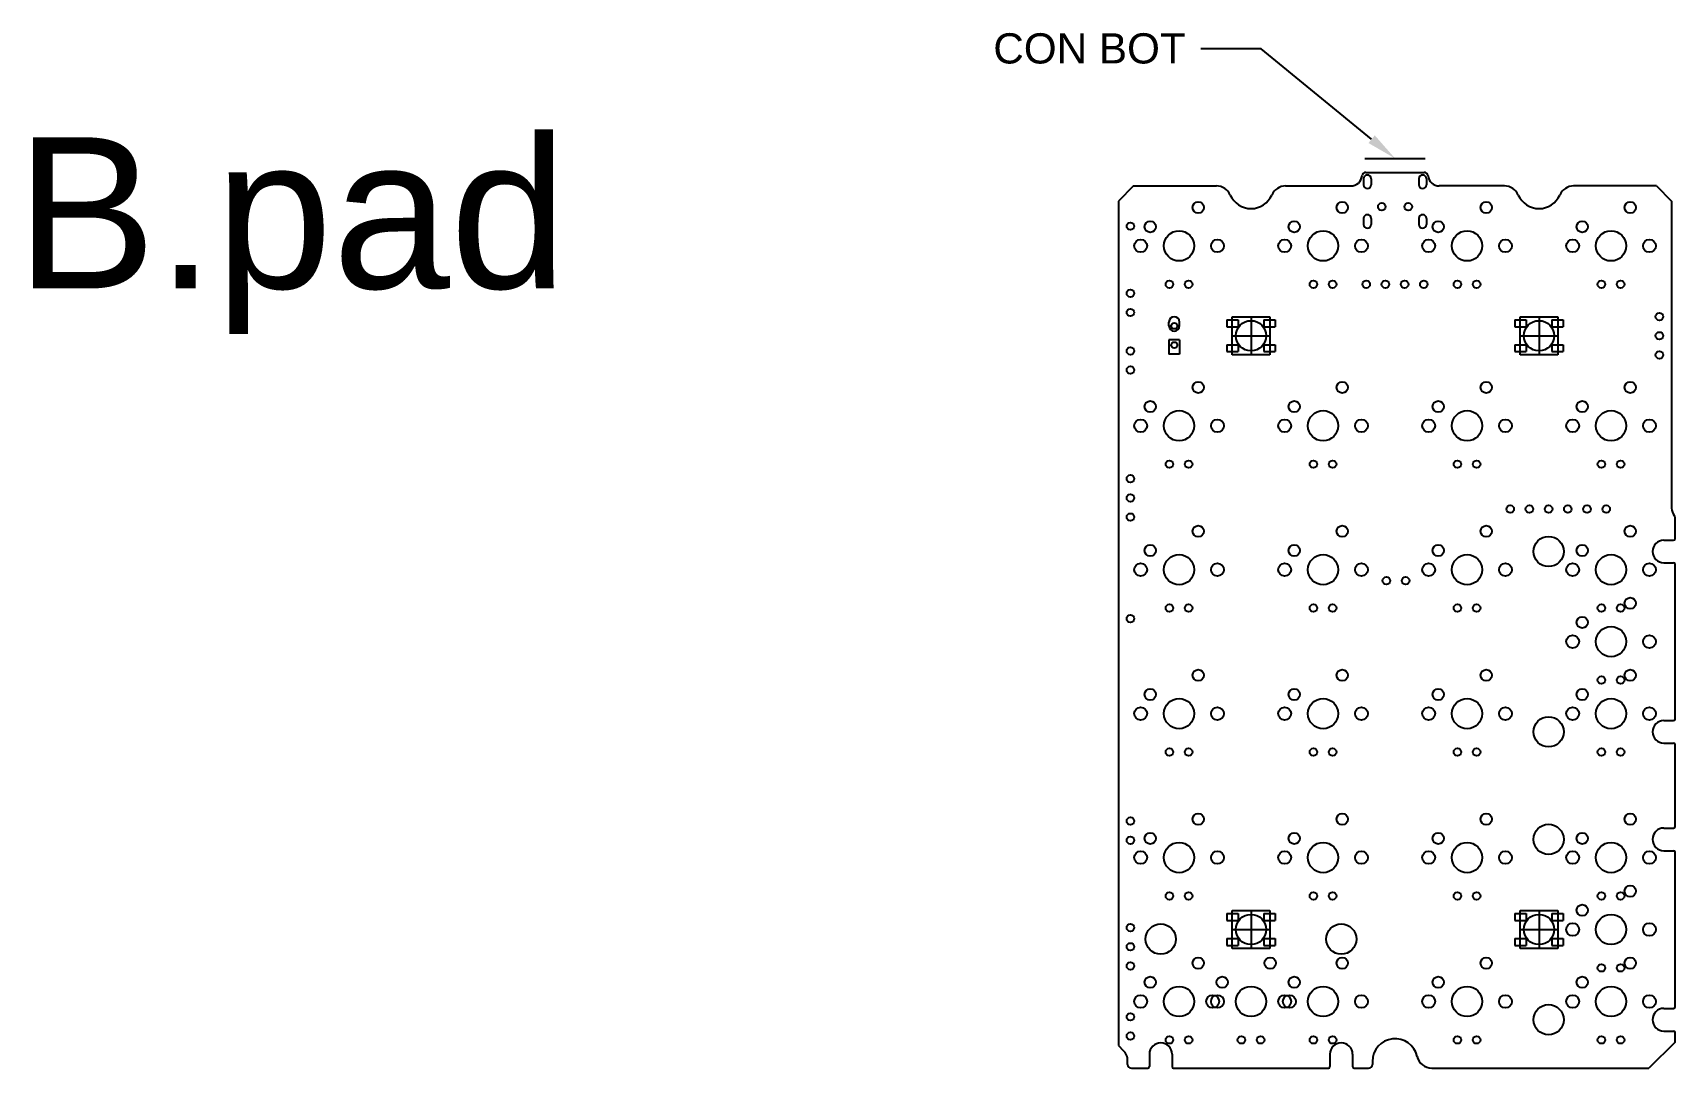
# Model space of a CAD drawing. Header units: millimetres. Extents: x 439 to 1009, y -254 to 714.
# Drawn here: x 439.7 to 656.9, y -254.4 to -117.3 of the extents above; entities that cross this region are included whole.
import ezdxf
from ezdxf import colors
from ezdxf.entities.mleader import LeaderData, LeaderLine
from ezdxf.math import Vec2, Vec3

# ---------------------------------------------------------------- set-up
doc = ezdxf.new("R2010")
doc.units = ezdxf.units.MM
doc.layers.add('bpad', color=220, linetype='Continuous')
doc.styles.get("Standard").update_dxf_attribs({"font": 'arial.ttf'})

msp = doc.modelspace()

# ---------------------------------------------------------------- linework, layer by layer
at = {"layer": 'bpad', "color": 5}
msp.add_line((615.87, -133.95), (623.87, -133.95), dxfattribs=at)
at = {"layer": 'bpad', "color": 2}
for p, q in [((615.72, -136.65), (615.72, -137.45)), ((616.72, -136.65), (616.72, -137.45)), ((623.02, -136.65), (623.02, -137.45)), ((624.02, -136.65), (624.02, -137.45)), ((615.72, -141.9), (615.72, -142.7)), ((616.72, -141.9), (616.72, -142.7)), ((623.02, -141.9), (623.02, -142.7)), ((624.02, -141.9), (624.02, -142.7)), ((589.96, -156.12), (589.96, -155.61)), ((591.36, -156.12), (591.36, -155.61)), ((589.96, -157.96), (589.96, -159.86)), ((591.36, -157.96), (589.96, -157.96)), ((591.36, -157.96), (591.36, -159.86)), ((591.36, -159.86), (589.96, -159.86))]:
    msp.add_line(p, q, dxfattribs=at)
at = {"layer": 'bpad'}
for p, q in [((616.01, -135.8), (623.74, -135.8)), ((585.27, -137.6), (583.27, -139.6)), ((585.27, -137.6), (596.24, -137.6)), ((605.4, -137.6), (614.02, -137.6)), ((634.34, -137.6), (625.73, -137.6)), ((654.47, -137.6), (643.5, -137.6)), ((654.47, -137.6), (656.47, -139.6)), ((583.27, -139.6), (583.27, -251.36)), ((656.47, -139.6), (656.47, -180.25)), ((597.62, -155.33), (597.62, -156.23)), ((597.62, -155.33), (599.12, -155.33)), ((597.62, -156.23), (599.12, -156.23)), ((598.32, -154.93), (603.32, -154.93)), ((598.32, -159.93), (598.32, -154.93)), ((599.12, -155.33), (599.12, -156.23)), ((600.82, -154.93), (600.82, -159.93)), ((602.52, -155.33), (602.52, -156.23)), ((602.52, -155.33), (604.02, -155.33)), ((602.52, -156.23), (604.02, -156.23)), ((603.32, -154.93), (603.32, -159.93)), ((604.02, -155.33), (604.02, -156.23)), ((635.72, -155.33), (635.72, -156.23)), ((635.72, -155.33), (637.22, -155.33)), ((635.72, -156.23), (637.22, -156.23)), ((636.42, -154.93), (641.42, -154.93)), ((636.42, -159.93), (636.42, -154.93)), ((637.22, -155.33), (637.22, -156.23)), ((638.92, -154.93), (638.92, -159.93)), ((640.62, -155.33), (640.62, -156.23)), ((640.62, -155.33), (642.12, -155.33)), ((640.62, -156.23), (642.12, -156.23)), ((641.42, -154.93), (641.42, -159.93)), ((642.12, -155.33), (642.12, -156.23)), ((598.32, -157.43), (603.32, -157.43)), ((636.42, -157.43), (641.42, -157.43)), ((597.62, -158.63), (597.62, -159.53)), ((597.62, -158.63), (599.12, -158.63)), ((597.62, -159.53), (599.12, -159.53)), ((603.32, -159.93), (598.32, -159.93)), ((599.12, -158.63), (599.12, -159.53)), ((602.52, -158.63), (602.52, -159.53)), ((602.52, -158.63), (604.02, -158.63)), ((602.52, -159.53), (604.02, -159.53)), ((604.02, -158.63), (604.02, -159.53)), ((635.72, -158.63), (635.72, -159.53)), ((635.72, -158.63), (637.22, -158.63)), ((635.72, -159.53), (637.22, -159.53)), ((641.42, -159.93), (636.42, -159.93)), ((637.22, -158.63), (637.22, -159.53)), ((640.62, -158.63), (640.62, -159.53)), ((640.62, -158.63), (642.12, -158.63)), ((640.62, -159.53), (642.12, -159.53)), ((642.12, -158.63), (642.12, -159.53)), ((656.93, -184.28), (656.93, -181.53)), ((655.43, -184.48), (656.73, -184.48)), ((655.43, -187.48), (656.73, -187.48)), ((656.93, -208.15), (656.93, -187.68)), ((655.43, -208.35), (656.73, -208.35)), ((655.43, -211.35), (656.73, -211.35)), ((656.93, -222.38), (656.93, -211.55)), ((655.43, -222.58), (656.73, -222.58)), ((655.43, -225.58), (656.73, -225.58)), ((656.93, -246.25), (656.93, -225.78)), ((597.62, -233.91), (597.62, -234.81)), ((597.62, -233.91), (599.12, -233.91)), ((598.32, -233.51), (603.32, -233.51)), ((598.32, -238.51), (598.32, -233.51)), ((599.12, -233.91), (599.12, -234.81)), ((600.82, -233.51), (600.82, -238.51)), ((602.52, -233.91), (602.52, -234.81)), ((602.52, -233.91), (604.02, -233.91)), ((603.32, -233.51), (603.32, -238.51)), ((604.02, -233.91), (604.02, -234.81)), ((635.72, -233.91), (635.72, -234.81)), ((635.72, -233.91), (637.22, -233.91)), ((636.42, -233.51), (641.42, -233.51)), ((636.42, -238.51), (636.42, -233.51)), ((637.22, -233.91), (637.22, -234.81)), ((638.92, -233.51), (638.92, -238.51)), ((640.62, -233.91), (640.62, -234.81)), ((640.62, -233.91), (642.12, -233.91)), ((641.42, -233.51), (641.42, -238.51)), ((642.12, -233.91), (642.12, -234.81)), ((597.62, -234.81), (599.12, -234.81)), ((598.32, -236.01), (603.32, -236.01)), ((602.52, -234.81), (604.02, -234.81)), ((635.72, -234.81), (637.22, -234.81)), ((636.42, -236.01), (641.42, -236.01)), ((640.62, -234.81), (642.12, -234.81)), ((597.62, -237.21), (597.62, -238.11)), ((597.62, -237.21), (599.12, -237.21)), ((597.62, -238.11), (599.12, -238.11)), ((603.32, -238.51), (598.32, -238.51)), ((599.12, -237.21), (599.12, -238.11)), ((602.52, -237.21), (602.52, -238.11)), ((602.52, -237.21), (604.02, -237.21)), ((602.52, -238.11), (604.02, -238.11)), ((604.02, -237.21), (604.02, -238.11)), ((635.72, -237.21), (635.72, -238.11)), ((635.72, -237.21), (637.22, -237.21)), ((635.72, -238.11), (637.22, -238.11)), ((641.42, -238.51), (636.42, -238.51)), ((637.22, -237.21), (637.22, -238.11)), ((640.62, -237.21), (640.62, -238.11)), ((640.62, -237.21), (642.12, -237.21)), ((640.62, -238.11), (642.12, -238.11)), ((642.12, -237.21), (642.12, -238.11)), ((655.43, -246.45), (656.73, -246.45)), ((655.43, -249.45), (656.73, -249.45)), ((656.93, -250.9), (656.93, -249.65)), ((583.27, -251.36), (583.92, -252.01)), ((656.93, -250.9), (653.47, -254.36)), ((584.5, -253.86), (584.5, -253.42)), ((587.38, -252.52), (587.38, -254.16)), ((590.38, -252.52), (590.38, -254.16)), ((611.26, -252.52), (611.26, -254.16)), ((614.26, -252.52), (614.26, -254.16)), ((616.87, -253.46), (616.87, -253.86)), ((585, -254.36), (587.18, -254.36)), ((590.58, -254.36), (611.06, -254.36)), ((614.46, -254.36), (616.37, -254.36)), ((624.75, -254.36), (653.47, -254.36))]:
    msp.add_line(p, q, dxfattribs=at)
for centre, radius in [((593.84, -140.45), 0.75), ((612.89, -140.45), 0.75), ((631.94, -140.45), 0.75), ((650.99, -140.45), 0.75), ((587.49, -142.99), 0.75), ((606.54, -142.99), 0.75), ((625.59, -142.99), 0.75), ((644.64, -142.99), 0.75), ((586.22, -145.53), 0.85), ((591.3, -145.53), 2), ((596.38, -145.53), 0.85), ((605.27, -145.53), 0.85), ((610.35, -145.53), 2), ((615.43, -145.53), 0.85), ((624.32, -145.53), 0.85), ((629.4, -145.53), 2), ((634.48, -145.53), 0.85), ((643.37, -145.53), 0.85), ((648.45, -145.53), 2), ((653.53, -145.53), 0.85), ((590.03, -150.61), 0.5), ((592.57, -150.61), 0.5), ((609.08, -150.61), 0.5), ((611.62, -150.61), 0.5), ((628.13, -150.61), 0.5), ((630.67, -150.61), 0.5), ((647.18, -150.61), 0.5), ((649.72, -150.61), 0.5), ((600.82, -157.43), 2), ((638.92, -157.43), 2), ((593.84, -164.26), 0.75), ((612.89, -164.26), 0.75), ((631.94, -164.26), 0.75), ((650.99, -164.26), 0.75), ((587.49, -166.8), 0.75), ((606.54, -166.8), 0.75), ((625.59, -166.8), 0.75), ((644.64, -166.8), 0.75), ((586.22, -169.34), 0.85), ((591.3, -169.34), 2), ((596.38, -169.34), 0.85), ((605.27, -169.34), 0.85), ((610.35, -169.34), 2), ((615.43, -169.34), 0.85), ((624.32, -169.34), 0.85), ((629.4, -169.34), 2), ((634.48, -169.34), 0.85), ((643.37, -169.34), 0.85), ((648.45, -169.34), 2), ((653.53, -169.34), 0.85), ((590.03, -174.42), 0.5), ((592.57, -174.42), 0.5), ((609.08, -174.42), 0.5), ((611.62, -174.42), 0.5), ((628.13, -174.42), 0.5), ((630.67, -174.42), 0.5), ((647.18, -174.42), 0.5), ((649.72, -174.42), 0.5), ((593.84, -183.31), 0.75), ((612.89, -183.31), 0.75), ((631.94, -183.31), 0.75), ((640.19, -185.98), 2), ((650.99, -183.31), 0.75), ((587.49, -185.85), 0.75), ((591.3, -188.39), 2), ((606.54, -185.85), 0.75), ((610.35, -188.39), 2), ((625.59, -185.85), 0.75), ((629.4, -188.39), 2), ((644.64, -185.85), 0.75), ((648.45, -188.39), 2), ((586.22, -188.39), 0.85), ((596.38, -188.39), 0.85), ((605.27, -188.39), 0.85), ((615.43, -188.39), 0.85), ((624.32, -188.39), 0.85), ((634.48, -188.39), 0.85), ((643.37, -188.39), 0.85), ((653.53, -188.39), 0.85), ((590.03, -193.47), 0.5), ((592.57, -193.47), 0.5), ((609.08, -193.47), 0.5), ((611.62, -193.47), 0.5), ((628.13, -193.47), 0.5), ((630.67, -193.47), 0.5), ((647.18, -193.47), 0.5), ((649.72, -193.47), 0.5), ((650.99, -192.83), 0.75), ((644.64, -195.37), 0.75), ((643.37, -197.91), 0.85), ((653.53, -197.91), 0.85), ((593.84, -202.36), 0.75), ((612.89, -202.36), 0.75), ((631.94, -202.36), 0.75), ((650.99, -202.36), 0.75), ((587.49, -204.9), 0.75), ((606.54, -204.9), 0.75), ((625.59, -204.9), 0.75), ((644.64, -204.9), 0.75), ((647.18, -202.99), 0.5), ((649.72, -202.99), 0.5), ((591.3, -207.44), 2), ((610.35, -207.44), 2), ((629.4, -207.44), 2), ((586.22, -207.44), 0.85), ((596.38, -207.44), 0.85), ((605.27, -207.44), 0.85), ((615.43, -207.44), 0.85), ((624.32, -207.44), 0.85), ((634.48, -207.44), 0.85), ((640.19, -209.85), 2), ((643.37, -207.44), 0.85), ((653.53, -207.44), 0.85), ((590.03, -212.52), 0.5), ((592.57, -212.52), 0.5), ((609.08, -212.52), 0.5), ((611.62, -212.52), 0.5), ((628.13, -212.52), 0.5), ((630.67, -212.52), 0.5), ((647.18, -212.52), 0.5), ((649.72, -212.52), 0.5), ((593.84, -221.41), 0.75), ((612.89, -221.41), 0.75), ((631.94, -221.41), 0.75), ((650.99, -221.41), 0.75), ((587.49, -223.95), 0.75), ((606.54, -223.95), 0.75), ((625.59, -223.95), 0.75), ((640.19, -224.08), 2), ((644.64, -223.95), 0.75), ((586.22, -226.49), 0.85), ((591.3, -226.49), 2), ((596.38, -226.49), 0.85), ((605.27, -226.49), 0.85), ((610.35, -226.49), 2), ((615.43, -226.49), 0.85), ((624.32, -226.49), 0.85), ((629.4, -226.49), 2), ((634.48, -226.49), 0.85), ((643.37, -226.49), 0.85), ((648.45, -226.49), 2), ((653.53, -226.49), 0.85), ((650.99, -230.93), 0.75), ((590.03, -231.57), 0.5), ((592.57, -231.57), 0.5), ((609.08, -231.57), 0.5), ((611.62, -231.57), 0.5), ((628.13, -231.57), 0.5), ((630.67, -231.57), 0.5), ((647.18, -231.57), 0.5), ((649.72, -231.57), 0.5), ((600.82, -236.01), 2), ((638.92, -236.01), 2), ((644.64, -233.47), 0.75), ((588.88, -237.28), 2), ((612.76, -237.28), 2), ((643.37, -236.01), 0.85), ((653.53, -236.01), 0.85), ((593.84, -240.46), 0.75), ((603.36, -240.46), 0.75), ((612.89, -240.46), 0.75), ((631.94, -240.46), 0.75), ((647.18, -241.09), 0.5), ((649.72, -241.09), 0.5), ((650.99, -240.46), 0.75), ((587.49, -243), 0.75), ((597.01, -243), 0.75), ((606.54, -243), 0.75), ((625.59, -243), 0.75), ((644.64, -243), 0.75), ((586.22, -245.54), 0.85), ((595.74, -245.54), 0.85), ((596.38, -245.54), 0.85), ((605.27, -245.54), 0.85), ((605.9, -245.54), 0.85), ((610.35, -245.54), 2), ((615.43, -245.54), 0.85), ((624.32, -245.54), 0.85), ((629.4, -245.54), 2), ((634.48, -245.54), 0.85), ((643.37, -245.54), 0.85), ((653.53, -245.54), 0.85), ((640.19, -247.95), 2), ((590.03, -250.62), 0.5), ((592.57, -250.62), 0.5), ((599.55, -250.62), 0.5), ((602.09, -250.62), 0.5), ((609.08, -250.62), 0.5), ((611.62, -250.62), 0.5), ((628.13, -250.62), 0.5), ((630.67, -250.62), 0.5), ((647.18, -250.62), 0.5), ((649.72, -250.62), 0.5)]:
    msp.add_circle(centre, radius, dxfattribs=at)
at = {"layer": 'bpad', "color": 2, "linetype": 'Continuous'}
for centre, radius in [((618.12, -140.35), 0.5), ((621.62, -140.35), 0.5), ((584.87, -142.92), 0.5), ((584.87, -151.81), 0.5), ((616.06, -150.61), 0.5), ((618.6, -150.61), 0.5), ((621.14, -150.61), 0.5), ((623.68, -150.61), 0.5), ((584.87, -154.35), 0.5), ((590.66, -156.12), 0.4), ((654.85, -154.89), 0.5), ((590.66, -158.66), 0.4), ((654.85, -157.43), 0.5), ((584.87, -159.43), 0.5), ((654.85, -159.97), 0.5), ((584.87, -161.97), 0.5), ((584.87, -176.35), 0.5), ((584.87, -178.89), 0.5), ((635.11, -180.36), 0.5), ((637.65, -180.36), 0.5), ((640.19, -180.36), 0.5), ((642.73, -180.36), 0.5), ((645.27, -180.36), 0.5), ((647.81, -180.36), 0.5), ((584.87, -181.43), 0.5), ((618.73, -189.85), 0.5), ((621.27, -189.85), 0.5), ((584.87, -194.87), 0.5), ((584.87, -221.66), 0.5), ((584.87, -224.2), 0.5), ((584.87, -235.76), 0.5), ((584.87, -238.3), 0.5), ((584.87, -240.84), 0.5), ((584.87, -247.57), 0.5), ((584.87, -250.11), 0.5)]:
    msp.add_circle(centre, radius, dxfattribs=at)
at = {"layer": 'bpad', "color": 4}
for centre in [(648.45, -197.91), (648.45, -207.44), (648.45, -236.01), (591.3, -245.54), (600.82, -245.54), (648.45, -245.54)]:
    msp.add_circle(centre, 2, dxfattribs=at)
at = {"layer": 'bpad'}
for centre, radius, start, end in [((614.02, -136.1), 1.5, 270, 354.2608), ((616.01, -136.3), 0.5, 90, 174.2608), ((623.74, -136.3), 0.5, 5.7392, 90), ((625.73, -136.1), 1.5, 185.7392, 270), ((596.24, -139.6), 2, 23.5782, 90), ((600.82, -137.6), 3, 203.5782, 336.4218), ((605.4, -139.6), 2, 90, 156.4218), ((634.34, -139.6), 2, 23.5782, 90), ((638.92, -137.6), 3, 203.5782, 336.4218), ((643.5, -139.6), 2, 90, 156.4218), ((657.97, -180.25), 1.5, 180, 219.6461), ((656.43, -181.53), 0.5, 0, 39.6461), ((655.43, -185.98), 1.5, 90, 270), ((656.73, -184.28), 0.2, 270, 0), ((656.73, -187.68), 0.2, 0, 90), ((655.43, -209.85), 1.5, 90, 270), ((656.73, -208.15), 0.2, 270, 0), ((656.73, -211.55), 0.2, 0, 90), ((655.43, -224.08), 1.5, 90, 270), ((656.73, -222.38), 0.2, 270, 0), ((656.73, -225.78), 0.2, 0, 90), ((655.43, -247.95), 1.5, 90, 270), ((656.73, -246.25), 0.2, 270, 0), ((656.73, -249.65), 0.2, 0, 90), ((582.5, -253.42), 2, 0, 45), ((588.88, -252.52), 1.5, 0, 180), ((612.76, -252.52), 1.5, 0, 180), ((619.87, -253.46), 3, 12.709, 180), ((585, -253.86), 0.5, 180, 270), ((587.18, -254.16), 0.2, 270, 0), ((590.58, -254.16), 0.2, 180, 270), ((611.06, -254.16), 0.2, 270, 0), ((614.46, -254.16), 0.2, 180, 270), ((616.37, -253.86), 0.5, 270, 0), ((624.75, -252.36), 2, 192.709, 270)]:
    msp.add_arc(centre, radius, start, end, dxfattribs=at)
at = {"layer": 'bpad', "color": 2, "linetype": 'Continuous'}
for centre, start, end in [((616.22, -136.65), 0, 180), ((623.52, -136.65), 0, 180), ((616.22, -137.45), 180, 0), ((623.52, -137.45), 180, 0), ((616.22, -141.9), 0, 180), ((616.22, -142.7), 180, 0), ((623.52, -141.9), 0, 180), ((623.52, -142.7), 180, 0)]:
    msp.add_arc(centre, 0.5, start, end, dxfattribs=at)
at = {"layer": 'bpad', "color": 2}
for centre, start, end in [((590.66, -155.61), 90, 180), ((590.66, -156.12), 180, 270), ((590.66, -155.61), 0, 90), ((590.66, -156.12), 270, 0)]:
    msp.add_arc(centre, 0.7, start, end, dxfattribs=at)

# ---------------------------------------------------------------- texts
at = {"insert": (437.37, -131.16), "char_height": 20, "attachment_point": 1}
msp.add_mtext_dynamic_manual_height_columns('B.pad', width=151.4401, gutter_width=12.5, heights=[0], dxfattribs=at)

# ---------------------------------------------------------------- leaders
at = {"layer": 'bpad'}
ml = msp.add_multileader_mtext('Standard', dxfattribs=at)
ml.set_content('CON BOT', color=256)
ml.set_leader_properties()
ml.build(insert=Vec2(0, 0))
ctx = ml.context
ctx.base_point, ctx.plane_origin = Vec3(565.11, -119.43), Vec3(619.87, -133.95)
ctx.text_align_type = 2
notes = []
notes.append((ctx, [(0, (1, 1, 0), (602.18, -119.43), (-1, 0), 8, [(0, [(619.87, -133.95)], 0, [])])]))
ctx.mtext.insert, ctx.mtext.alignment, ctx.mtext.flow_direction = Vec3(592.18, -117.39), 3, 5
for ctx, leaders in notes:
    for number, flags, end, landing, length, lines in leaders:
        leader = LeaderData()
        leader.index, (leader.has_last_leader_line, leader.has_dogleg_vector, leader.attachment_direction) = number, flags
        leader.last_leader_point, leader.dogleg_vector, leader.dogleg_length = Vec3(end), Vec3(landing), length
        for number, points, colour, breaks in lines:
            line = LeaderLine()
            line.index, line.vertices, line.color, line.breaks = number, Vec3.list(points), colors.encode_raw_color(colour), breaks
            leader.lines.append(line)
        ctx.leaders.append(leader)

doc.saveas('drawing.dxf')
